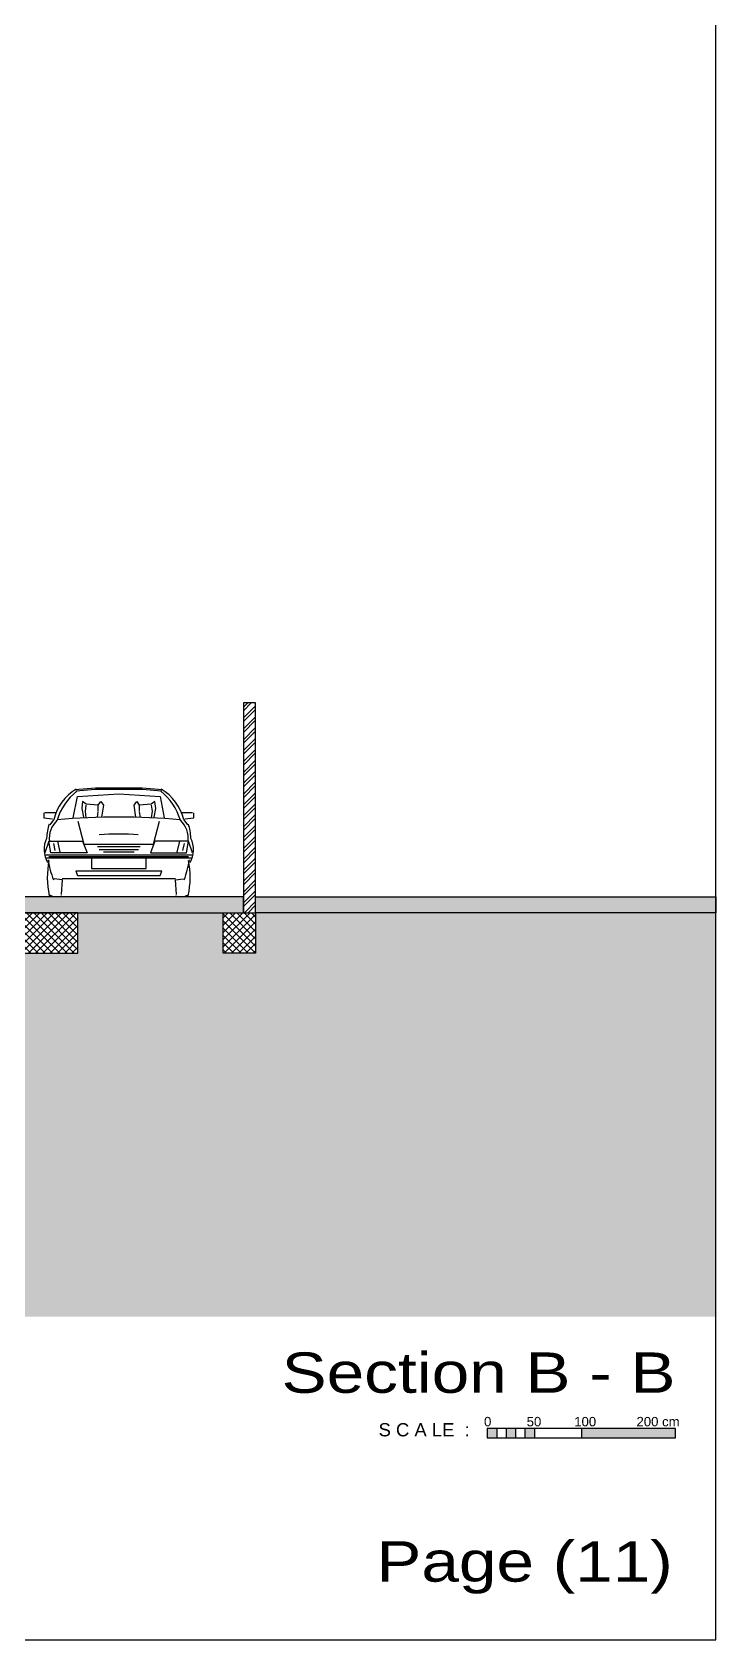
# Model space of a CAD drawing. Header units: millimetres. Extents: x 118878 to 201916, y 10986 to 20993.
# Drawn here: x 197069 to 197916, y 11963 to 13953 of the extents above; entities that cross this region are included whole.
import ezdxf
from ezdxf.enums import TextEntityAlignment as Align

# ---------------------------------------------------------------- set-up
doc = ezdxf.new("R2010")
doc.units = ezdxf.units.MM
doc.header["$LTSCALE"] = 100
for name, color, linetype in [('0-hatch', 253, 'Continuous'), ('3', 3, 'Continuous'), ('4', 4, 'Continuous'), ('7', 7, 'Continuous'), ('CAR', 165, 'Continuous'), ('SH', 1, 'Continuous'), ('text', 201, 'Continuous')]:
    doc.layers.add(name, color=color, linetype=linetype)
doc.styles.add('textstyle13', font='', dxfattribs={"width": 1.25})
doc.styles.add('textstyle14', font='Arial.ttf')
doc.styles.get('textstyle13').set_extended_font_data('Andalus')

# ---------------------------------------------------------------- blocks, each defined once
blk = doc.blocks.new('CARN2')
at = {"layer": 'CAR'}
for p, q in [((-0.488, 0.864), (-0.443, 1.098)), ((-0.47, 1.176), (-0.245, 1.194)), ((-0.245, 1.176), (-0.461, 1.155)), ((-0.443, 1.098), (0.01, 1.128)), ((-0.245, 1.194), (0.265, 1.194)), ((0.265, 1.176), (-0.245, 1.176)), ((0.01, 1.128), (0.463, 1.098)), ((0.265, 1.194), (0.49, 1.176)), ((0.481, 1.155), (0.265, 1.176)), ((0.463, 1.098), (0.508, 0.864)), ((-0.812, 0.921), (-0.812, 0.864)), ((-0.677, 0.921), (-0.8, 0.921)), ((-0.386, 1.044), (-0.395, 0.966)), ((-0.395, 0.966), (-0.377, 0.873)), ((-0.347, 1.014), (-0.386, 1.044)), ((-0.356, 0.939), (-0.347, 1.005)), ((-0.347, 0.864), (-0.356, 0.939)), ((-0.215, 1.005), (-0.347, 1.014)), ((-0.224, 0.873), (-0.215, 0.93)), ((-0.215, 1.005), (-0.188, 1.044)), ((-0.215, 0.939), (-0.215, 1.005)), ((-0.188, 1.044), (-0.158, 1.005)), ((-0.158, 1.005), (-0.179, 0.873)), ((0.178, 1.005), (0.208, 1.044)), ((0.199, 0.873), (0.178, 1.005)), ((0.208, 1.044), (0.235, 1.005)), ((0.367, 1.014), (0.235, 1.005)), ((0.235, 1.005), (0.235, 0.939)), ((0.235, 0.93), (0.244, 0.873)), ((0.406, 1.044), (0.367, 1.014)), ((0.367, 1.005), (0.376, 0.939)), ((0.376, 0.939), (0.367, 0.864)), ((0.397, 0.873), (0.415, 0.966)), ((0.415, 0.966), (0.406, 1.044)), ((0.82, 0.921), (0.697, 0.921)), ((0.832, 0.864), (0.832, 0.921)), ((-0.812, 0.864), (-0.716, 0.855)), ((-0.707, 0.843), (-0.746, 0.789)), ((-0.368, 0.573), (-0.434, 0.825)), ((0.454, 0.825), (0.388, 0.573)), ((0.766, 0.789), (0.727, 0.843)), ((0.736, 0.855), (0.832, 0.864)), ((-0.755, 0.609), (-0.8, 0.48)), ((-0.734, 0.48), (-0.755, 0.609)), ((-0.755, 0.609), (-0.386, 0.609)), ((-0.707, 0.582), (-0.689, 0.507)), ((-0.632, 0.489), (-0.659, 0.609)), ((-0.386, 0.609), (-0.338, 0.48)), ((0.388, 0.573), (-0.368, 0.573)), ((0.244, 0.546), (-0.224, 0.546)), ((0.406, 0.609), (0.358, 0.48)), ((0.775, 0.609), (0.406, 0.609)), ((0.652, 0.489), (0.679, 0.609)), ((0.727, 0.582), (0.709, 0.507)), ((0.754, 0.48), (0.775, 0.609)), ((0.82, 0.48), (0.775, 0.609)), ((-0.8, 0.459), (0.82, 0.459)), ((0.811, 0.423), (-0.791, 0.423)), ((-0.755, 0.441), (0.775, 0.441)), ((-0.338, 0.48), (-0.734, 0.48)), ((-0.29, 0.423), (-0.29, 0.309)), ((-0.206, 0.516), (0.226, 0.516)), ((0.178, 0.489), (-0.158, 0.489)), ((0.31, 0.309), (0.31, 0.423)), ((0.358, 0.48), (0.754, 0.48)), ((-0.611, 0.186), (-0.698, 0.195)), ((-0.611, 0.186), (-0.623, 0.024)), ((0.631, 0.195), (-0.611, 0.195)), ((-0.461, 0.279), (-0.443, 0.234)), ((0.481, 0.279), (-0.461, 0.279)), ((-0.443, 0.234), (0.463, 0.234)), ((-0.29, 0.309), (0.31, 0.309)), ((0.463, 0.234), (0.481, 0.279)), ((0.631, 0.186), (0.718, 0.195)), ((0.643, 0.024), (0.631, 0.186))]:
    blk.add_line(p, q, dxfattribs=at)
for centre, radius, start, end in [((-0.179, 0.72), 0.537, 121, 167), ((-0.035, 0.645), 0.66, 129, 163), ((0.055, 0.645), 0.66, 17, 51), ((0.199, 0.72), 0.537, 13, 59), ((-0.14, 0.609), 0.642, 163, 177), ((-0.47, 0.636), 0.282, 134, 186), ((0.01, -6.864), 7.737, 85, 95), ((0.49, 0.636), 0.282, 354, 46), ((0.16, 0.609), 0.642, 3, 17), ((-0.527, 0.516), 0.282, 154, 210), ((0.01, -1.77), 2.457, 85, 95), ((0.547, 0.516), 0.282, 330, 26), ((0.199, 0.213), 0.972, 169, 192), ((0.508, 0.627), 1.293, 190, 200), ((-0.488, 0.627), 1.293, 340, 350), ((-0.179, 0.213), 0.972, 348, 11), ((-0.668, 0.168), 0.168, 241, 289), ((0.688, 0.168), 0.168, 251, 299)]:
    blk.add_arc(centre, radius, start, end, dxfattribs=at)

msp = doc.modelspace()

# ---------------------------------------------------------------- hatches: boundary and pattern name
at = {"layer": '0-hatch', "transparency": 33554687}
h = msp.add_hatch(dxfattribs=at)
h.set_pattern_fill('ANSI32', color=253, style=0, pattern_type=0)
h.set_pattern_definition([(45, (195963.693, 13582.469), (-6.73519, 6.73519), []), (45, (195968.183, 13582.469), (-6.73519, 6.73519), [])])
h.paths.add_polyline_path([(195986, 13658), (195946, 13658), (195946, 13328), (195986, 13328)], flags=0)
h.paths.add_polyline_path([(196526, 13678), (196516, 13678), (196516, 13328), (196526, 13328)], flags=0)
h.paths.add_polyline_path([(196906, 13658), (196896, 13658), (196896, 13328), (196906, 13328)], flags=0)
h.paths.add_polyline_path([(197046, 13542.5), (197016, 13542.5), (197016, 13328), (197046, 13328)], flags=0)
h.paths.add_polyline_path([(197046, 13328), (197036, 13328), (197036, 13278), (197046, 13278)], flags=0)
h.paths.add_polyline_path([(197046, 13278), (197036, 13278), (197026, 13278), (197026, 12928), (197046, 12928)], flags=0)
h.paths.add_polyline_path([(195986, 13278), (195946, 13278), (195946, 12928), (195986, 12928)], flags=0)
h.paths.add_polyline_path([(195996, 12928), (195946, 12928), (195946, 12863), (195996, 12863)], flags=0)
h.paths.add_polyline_path([(197046, 12928), (197011, 12928), (197011, 12863), (197046, 12863)], flags=0)
h.paths.add_polyline_path([(197346, 13123), (197331, 13123), (197331, 12863), (197346, 12863)], flags=0)
h.paths.add_polyline_path([(195976, 13842), (195946, 13842), (195946, 13708), (195976, 13708)], flags=0)
h.paths.add_polyline_path([(196056, 13813), (196036, 13813), (196036, 13723), (196056, 13723)], flags=0)
h.paths.add_polyline_path([(196116, 13768), (196116, 13778), (196056, 13778), (196056, 13733), (196086, 13733)], flags=0)
h.paths.add_polyline_path([(196246, 13753), (196216, 13753), (196216, 13723), (196246, 13723)], flags=0)
h.paths.add_polyline_path([(196436, 13753), (196406, 13753), (196406, 13723), (196436, 13723)], flags=0)
h.paths.add_polyline_path([(196816, 13813), (196796, 13813), (196796, 13723), (196816, 13723)], flags=0)
h.paths.add_polyline_path([(196906, 13842), (196876, 13842), (196876, 13708), (196906, 13708)], flags=0)
h = msp.add_hatch(dxfattribs=at)
h.set_pattern_fill('ANSI37', color=253, scale=2, style=0, pattern_type=0)
h.set_pattern_definition([(45, (-2102.5, -400), (-4.49012806, 4.49012806), []), (135, (-2102.5, -400), (-4.49012806, -4.49012806), [])])
h.paths.add_polyline_path([(197346, 12863), (197306, 12863), (197306, 12813), (197346, 12813)], flags=0)
h.paths.add_polyline_path([(197126, 12863), (196926, 12863), (196926, 12813), (197126, 12813)], flags=0)
h.paths.add_polyline_path([(196666, 12863), (196466, 12863), (196466, 12813), (196666, 12813)], flags=0)
h.paths.add_polyline_path([(196146, 12863), (195946, 12863), (195946, 12813), (196146, 12813)], flags=0)
h.paths.add_polyline_path([(195946, 13278), (195986, 13278), (195986, 13328), (195946, 13328)], flags=0)
h.paths.add_polyline_path([(196366, 13328), (197036, 13328), (197036, 13278), (196996, 13278), (196996, 13298), (196586, 13298), (196586, 13278), (196546, 13278), (196546, 13298), (196366, 13298)], flags=0)
h.paths.add_polyline_path([(196906, 13708), (196906, 13658), (196866, 13658), (196866, 13678), (196586, 13678), (196586, 13658), (196546, 13658), (196546, 13678), (195986, 13678), (195986, 13658), (195946, 13658), (195946, 13708)], flags=0)
h = msp.add_hatch(color=253, dxfattribs=at)
h.paths.add_polyline_path([(195946, 12883), (194916, 12883), (194916, 12863), (195946, 12863)], flags=0)
h.paths.add_polyline_path([(197346, 12883), (197916, 12883), (197916, 12863), (197346, 12863)], flags=0)
h.paths.add_polyline_path([(197046, 12863), (197331, 12863), (197331, 12883), (197046, 12883)], flags=0)
h = msp.add_hatch(dxfattribs=at)
h.set_pattern_fill('AR-PARQ1', color=253, scale=0.2, angle=45, style=0, pattern_type=0)
h.paths.add_polyline_path([(197916, 12863), (197346, 12863), (197346, 12813), (197306, 12813), (197306, 12863), (197126, 12863), (197126, 12813), (196926, 12813), (196666, 12813), (196466, 12813), (196146, 12813), (195946, 12813), (195946, 12863), (195467.4, 12863), (195467.4, 12862.6), (195482.7, 12842.3), (195451.9, 12842.3), (195467.3, 12862.8), (195467.1, 12863), (195184.1, 12863), (194916, 12863), (194916, 12363), (197916, 12363)], flags=0)
h.paths.add_polyline_path([(195482.7, 12792.3), (195451.9, 12792.3), (195467.3, 12812.8), (195467.1, 12813), (195467.4, 12813), (195467.4, 12812.6)], flags=0)
h.paths.add_polyline_path([(195161.1, 12825.3), (195161.1, 12850.7), (195143.1, 12850.7), (195143.1, 12825.3)], flags=0)
h.paths.add_polyline_path([(195313.9, 12824.9), (195187.7, 12824.9), (195187.7, 12868.2), (195313.9, 12868.2)], flags=0)
h.paths.add_polyline_path([(195352.4, 12768), (195236.5, 12768), (195236.5, 12811.3), (195352.4, 12811.3)], flags=0)
h.paths.add_polyline_path([(195375.1, 12758.1), (195491.1, 12758.1), (195491.1, 12794.8), (195375.1, 12794.8)], flags=0)
h.paths.add_polyline_path([(195375.1, 12803.1), (195491.1, 12803.1), (195491.1, 12839.8), (195375.1, 12839.8)], flags=0)
at = {"layer": 'SH', "transparency": 33554687}
h = msp.add_hatch(color=256, dxfattribs=at)
h.paths.add_polyline_path([(197644.6, 12224.6), (197632.9, 12224.6), (197632.9, 12213), (197644.6, 12213)], flags=0)
h.paths.add_polyline_path([(197667.9, 12224.6), (197656.2, 12224.6), (197656.2, 12213), (197667.9, 12213)], flags=0)
h.paths.add_polyline_path([(197691.2, 12224.6), (197679.5, 12224.6), (197679.5, 12213), (197691.2, 12213)], flags=0)
h.paths.add_polyline_path([(197866, 12224.6), (197749.4, 12224.6), (197749.4, 12213), (197866, 12213)], flags=0)

# ---------------------------------------------------------------- linework, layer by layer
at = {"layer": '3'}
msp.add_lwpolyline([(194916, 11963), (197916, 11963), (197916, 14963), (194916, 14963)], close=True, dxfattribs=at)
at = {"layer": '4'}
for points in [[(196926, 12813), (197126, 12813), (197126, 12863), (196926, 12863)], [(197346, 12813), (197306, 12813), (197306, 12863), (197346, 12863)]]:
    msp.add_lwpolyline(points, close=True, dxfattribs=at)
at = {"layer": '7'}
for points in [[(197331, 12863), (197346, 12863), (197346, 13123), (197331, 13123)], [(197046, 12863), (197331, 12863), (197331, 12883), (197046, 12883)], [(197346, 12883), (197916, 12883), (197916, 12863), (197346, 12863)]]:
    msp.add_lwpolyline(points, close=True, dxfattribs=at)
at = {"layer": 'SH'}
for p, q in [((197644.6, 12224.6), (197644.6, 12213)), ((197656.2, 12224.6), (197656.2, 12213)), ((197667.9, 12224.6), (197667.9, 12213)), ((197679.5, 12224.6), (197679.5, 12213)), ((197691.2, 12224.6), (197691.2, 12213)), ((197749.4, 12224.6), (197749.4, 12213))]:
    msp.add_line(p, q, dxfattribs=at)
msp.add_lwpolyline([(197632.9, 12213), (197866, 12213), (197866, 12224.6), (197632.9, 12224.6)], close=True, dxfattribs=at)

# ---------------------------------------------------------------- block references
at = {"layer": 'CAR', "xscale": 112.9567307692308, "yscale": 112.9567307692308, "zscale": 112.9567307692308}
msp.add_blockref('CARN2', (197175.4, 12883), dxfattribs=at)

# ---------------------------------------------------------------- texts
at = {"layer": 'SH', "color": 1, "style": 'textstyle14'}
msp.add_text('S C A LE  : ', height=16.345, dxfattribs=at).set_placement((197498.3, 12214.9))
at = {"layer": 'SH', "style": 'textstyle14'}
for s, height, p in [('0', 11.7, (197628.9, 12227.3)), ('50', 11.65, (197681.7, 12227.3)), ('100', 11.65, (197740.6, 12227.3)), ('200 cm', 11.65, (197817.7, 12227.3))]:
    msp.add_text(s, height=height, dxfattribs=at).set_placement(p)
at = {"layer": 'text', "style": 'textstyle13', "width": 1.25}
for s, p in [('Section B - B', (197866, 12268.8)), ('Page (11)', (197862.6, 12035))]:
    msp.add_text(s, height=50, dxfattribs=at).set_placement(p, align=Align.RIGHT)

doc.saveas('drawing.dxf')
